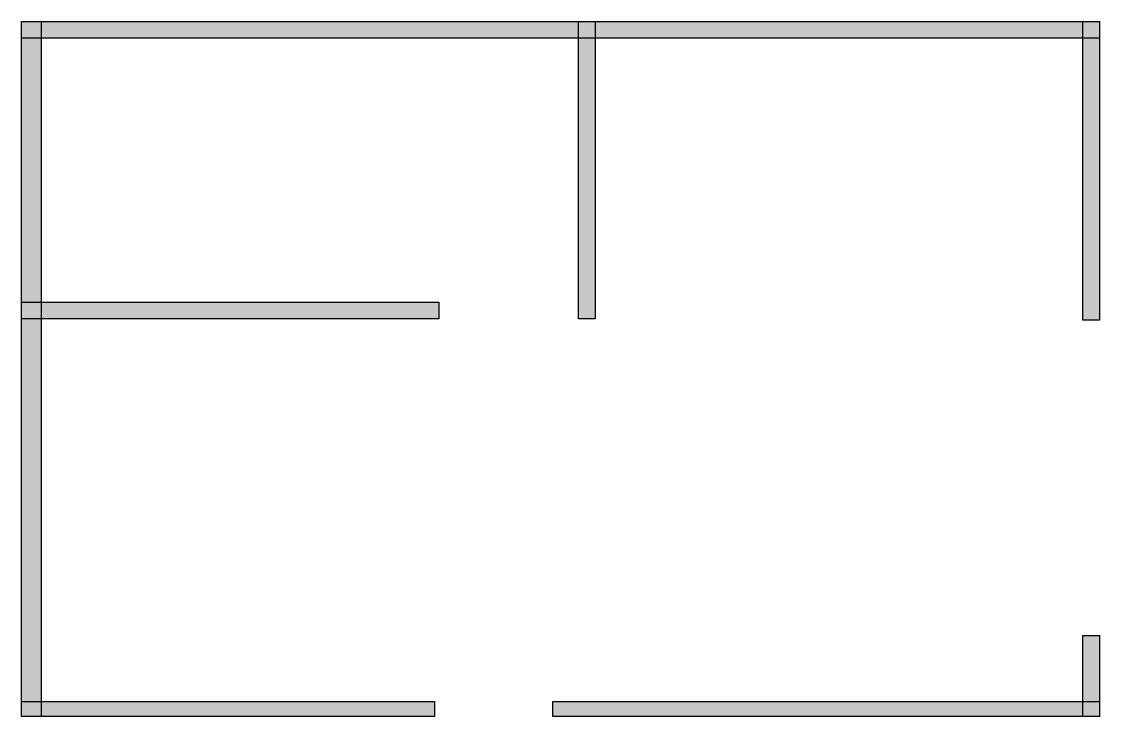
# Model space of a CAD drawing. Header units: centimetres. Extents: x 3 to 982, y 0 to 631.
import ezdxf

# ---------------------------------------------------------------- set-up
doc = ezdxf.new("R2010")
doc.units = ezdxf.units.CM
doc.layers.add('WALL', color=7, linetype='Continuous')

msp = doc.modelspace()

# ---------------------------------------------------------------- hatches: boundary and pattern name
at = {"layer": 'WALL'}
h = msp.add_hatch(color=256, dxfattribs=at)
h.dxf.hatch_style = 1
h.paths.add_polyline_path([(2.73, 631.36), (981.82, 631.36), (981.82, 616.36), (2.73, 616.36)])
h = msp.add_hatch(color=256, dxfattribs=at)
h.dxf.hatch_style = 1
h.paths.add_polyline_path([(2.73, 631.36), (20.45, 631.36), (20.45, 0), (2.73, 0)])
h = msp.add_hatch(color=256, dxfattribs=at)
h.dxf.hatch_style = 1
h.paths.add_polyline_path([(508.64, 631.36), (523.64, 631.36), (523.64, 361.36), (508.64, 361.36)])
h = msp.add_hatch(color=256, dxfattribs=at)
h.dxf.hatch_style = 1
h.paths.add_polyline_path([(966.82, 631.36), (981.82, 631.36), (981.82, 360), (966.82, 360)])
h = msp.add_hatch(color=256, dxfattribs=at)
h.dxf.hatch_style = 1
h.paths.add_polyline_path([(2.73, 376.36), (381.82, 376.36), (381.82, 361.36), (2.73, 361.36)])
h = msp.add_hatch(color=256, dxfattribs=at)
h.dxf.hatch_style = 1
h.paths.add_polyline_path([(966.82, 73.64), (981.82, 73.64), (981.82, 0), (966.82, 0)])
h = msp.add_hatch(color=256, dxfattribs=at)
h.dxf.hatch_style = 1
h.paths.add_polyline_path([(2.73, 13.64), (377.73, 13.64), (377.73, 0), (2.73, 0)])
h = msp.add_hatch(color=256, dxfattribs=at)
h.dxf.hatch_style = 1
h.paths.add_polyline_path([(485.45, 13.64), (981.82, 13.64), (981.82, 0), (485.45, 0)])

# ---------------------------------------------------------------- linework, layer by layer
for points in [[(2.73, 631.36), (981.82, 631.36), (981.82, 616.36), (2.73, 616.36)], [(2.73, 631.36), (20.45, 631.36), (20.45, 0), (2.73, 0)], [(508.64, 631.36), (523.64, 631.36), (523.64, 361.36), (508.64, 361.36)], [(966.82, 631.36), (981.82, 631.36), (981.82, 360), (966.82, 360)], [(2.73, 376.36), (381.82, 376.36), (381.82, 361.36), (2.73, 361.36)], [(966.82, 73.64), (981.82, 73.64), (981.82, 0), (966.82, 0)], [(2.73, 13.64), (377.73, 13.64), (377.73, 0), (2.73, 0)], [(485.45, 13.64), (981.82, 13.64), (981.82, 0), (485.45, 0)]]:
    msp.add_lwpolyline(points, close=True, dxfattribs=at)

doc.saveas('drawing.dxf')
